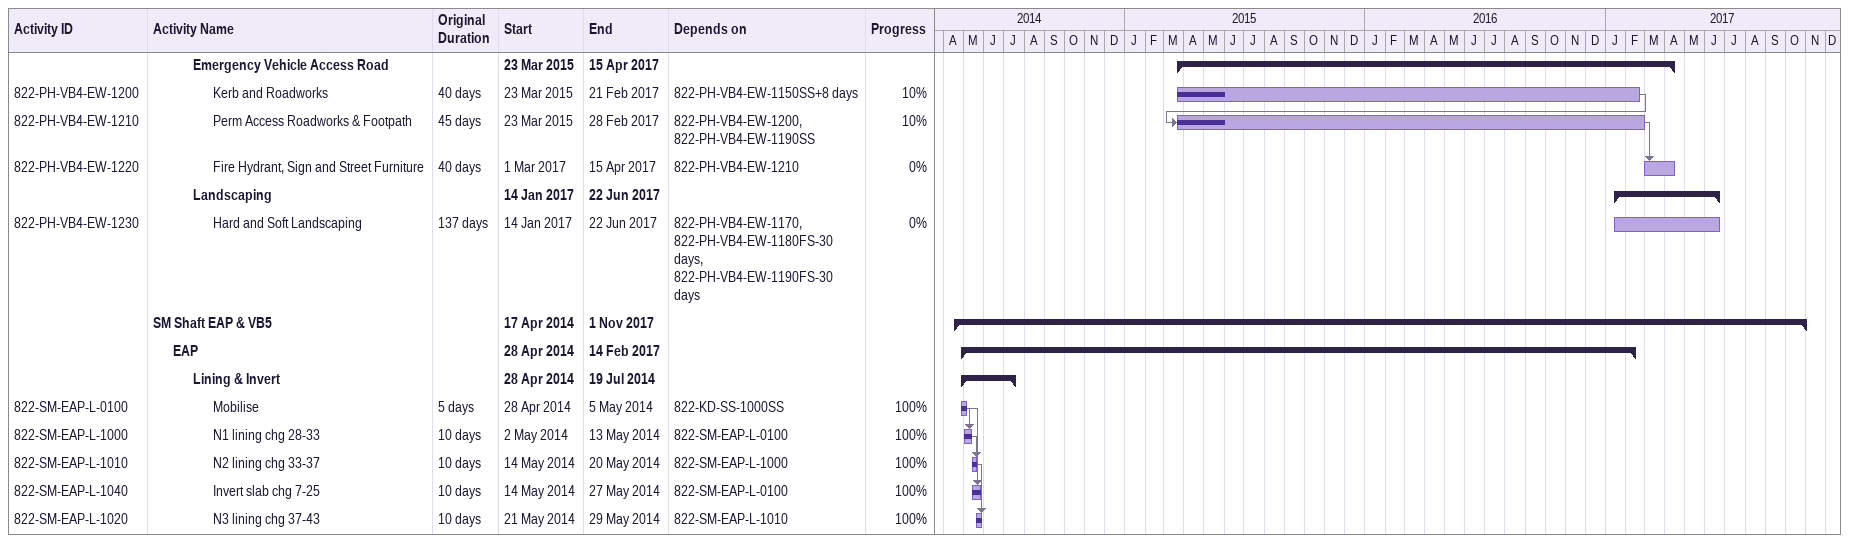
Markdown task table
| ID | Level | Task | Original duration | Start | Finish | Predecessors | % complete |
|---|---|---|---|---|---|---|---|
|  | 3 | **Emergency Vehicle Access Road** |  | 2015-03-23 | 2017-04-15 |  |  |
| 822-PH-VB4-EW-1200 | 4 | Kerb and Roadworks | 40d | 2015-03-23 | 2017-02-21 | 822-PH-VB4-EW-1150SS+8d | 10 |
| 822-PH-VB4-EW-1210 | 4 | Perm Access Roadworks & Footpath | 45d | 2015-03-23 | 2017-02-28 | 822-PH-VB4-EW-1200, 822-PH-VB4-EW-1190SS | 10 |
| 822-PH-VB4-EW-1220 | 4 | Fire Hydrant, Sign and Street Furniture | 40d | 2017-03-01 | 2017-04-15 | 822-PH-VB4-EW-1210 | 0 |
|  | 3 | **Landscaping** |  | 2017-01-14 | 2017-06-22 |  |  |
| 822-PH-VB4-EW-1230 | 4 | Hard and Soft Landscaping | 137d | 2017-01-14 | 2017-06-22 | 822-PH-VB4-EW-1170, 822-PH-VB4-EW-1180FS-30d, 822-PH-VB4-EW-1190FS-30d | 0 |
|  | 1 | **SM Shaft EAP & VB5** |  | 2014-04-17 | 2017-11-01 |  |  |
|  | 2 | **EAP** |  | 2014-04-28 | 2017-02-14 |  |  |
|  | 3 | **Lining & Invert** |  | 2014-04-28 | 2014-07-19 |  |  |
| 822-SM-EAP-L-0100 | 4 | Mobilise | 5d | 2014-04-28 | 2014-05-05 | 822-KD-SS-1000SS | 100 |
| 822-SM-EAP-L-1000 | 4 | N1 lining chg 28-33 | 10d | 2014-05-02 | 2014-05-13 | 822-SM-EAP-L-0100 | 100 |
| 822-SM-EAP-L-1010 | 4 | N2 lining chg 33-37 | 10d | 2014-05-14 | 2014-05-20 | 822-SM-EAP-L-1000 | 100 |
| 822-SM-EAP-L-1040 | 4 | Invert slab chg 7-25 | 10d | 2014-05-14 | 2014-05-27 | 822-SM-EAP-L-0100 | 100 |
| 822-SM-EAP-L-1020 | 4 | N3 lining chg 37-43 | 10d | 2014-05-21 | 2014-05-29 | 822-SM-EAP-L-1010 | 100 |
